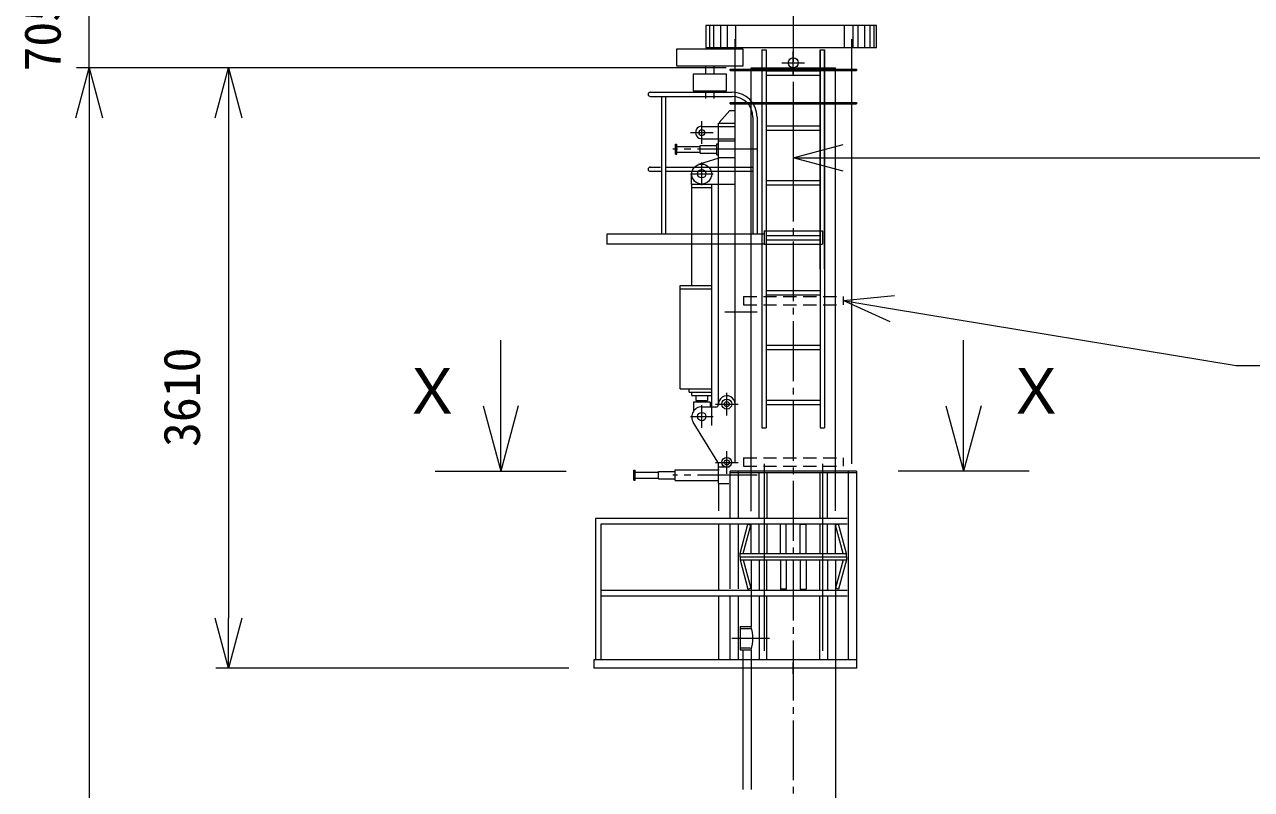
# Model space of a CAD drawing. Units: millimetres, scale not verified. Extents: x -13243 to 13194, y -18215 to 20682.
# Drawn here: x -13078 to -5701, y 384 to 4984 of the extents above; entities that cross this region are included whole.
import ezdxf
from ezdxf.enums import TextEntityAlignment as Align

# ---------------------------------------------------------------- set-up
doc = ezdxf.new("R2010")
doc.units = ezdxf.units.MM
doc.header["$LTSCALE"] = 40
doc.linetypes.add('CHAIN2', pattern=[12, 9, -1, 1, -1])
doc.linetypes.add('DASHED2', pattern=[3, 2, -1])
for name, color, linetype, lineweight in [('0-0_0', 7, 'Continuous', 18), ('0-2_05 寸法', 7, 'Continuous', 18), ('0-3_10 当社外形線', 3, 'Continuous', 18), ('0-4_12 当社中心線', 3, 'CHAIN2', 18), ('0-8_33 関連破線', 6, 'DASHED2', 18)]:
    doc.layers.add(name, color=color, linetype=linetype, lineweight=lineweight)
doc.styles.add('ＭＳ ゴシック', font='')
doc.styles.get('ＭＳ ゴシック').set_extended_font_data('MS Gothic')

msp = doc.modelspace()

# ---------------------------------------------------------------- linework, layer by layer
at = {"layer": '0-0_0'}
for p, q in [((-10214.61, 2297.74), (-10214.61, 3085.24)), ((-7431.98, 2297.74), (-7431.98, 3085.24)), ((-10320.12, 2691.49), (-10214.61, 2297.74)), ((-10109.11, 2691.49), (-10214.61, 2297.74)), ((-7537.49, 2691.49), (-7431.98, 2297.74)), ((-7326.48, 2691.49), (-7431.98, 2297.74)), ((-10608.36, 2297.74), (-9820.86, 2297.74)), ((-7038.23, 2297.74), (-7825.73, 2297.74))]:
    msp.add_line(p, q, dxfattribs=at)
at = {"layer": '0-2_05 寸法'}
for p, q in [((-12689.51, 4723.75), (-12689.51, 5428.75)), ((-8859.23, 4723.75), (-12764.51, 4723.75)), ((-8859.23, 4723.75), (-12764.51, 4723.75)), ((-12689.51, 4723.75), (-12689.51, 4423.75)), ((-12689.51, 4723.75), (-12689.51, 4423.75)), ((-8859.23, 4723.75), (-11927.06, 4723.75)), ((-11852.06, 4723.75), (-11852.06, 4423.75)), ((-12689.51, 4423.75), (-12689.51, 4123.75)), ((-12689.51, 4423.75), (-12689.51, -6736.25)), ((-11852.06, 4423.75), (-11852.06, 1413.75)), ((-8455.73, 4299.32), (-8455.73, 4107.42)), ((-8455.73, 4182.42), (-8155.73, 4182.42)), ((-8155.73, 4182.42), (1243.73, 4182.42)), ((-11852.06, 1113.75), (-11852.06, 1413.75)), ((-9805.73, 1113.75), (-11927.06, 1113.75))]:
    msp.add_line(p, q, dxfattribs=at)
for points in [[(-12769.9, 4423.75), (-12689.51, 4723.75), (-12609.13, 4423.75)], [(-12769.9, 4423.75), (-12689.51, 4723.75), (-12609.13, 4423.75)], [(-11932.44, 4423.75), (-11852.06, 4723.75), (-11771.67, 4423.75)], [(-8155.73, 4102.03), (-8455.73, 4182.42), (-8155.73, 4262.8)], [(-7872.77, 3195.54), (-8155.66, 3323.74), (-7846.57, 3354.16)], [(-8155.66, 3323.74), (-7859.67, 3274.85), (-5793.56, 2933.57), (-3608.56, 2933.57)], [(-11771.67, 1413.75), (-11852.06, 1113.75), (-11932.44, 1413.75)]]:
    msp.add_lwpolyline(points, dxfattribs=at)
at = {"layer": '0-3_10 当社外形線'}
for p, q in [((-8959.84, 4978.74), (-8959.84, 4844.74)), ((-8932.95, 4844.74), (-8932.95, 4978.74)), ((-8893.75, 4978.74), (-8893.75, 4844.74)), ((-8850.72, 4844.74), (-8850.72, 4978.74)), ((-8802.31, 4978.74), (-8802.31, 4844.74)), ((-8147.56, 4844.74), (-8147.56, 4978.74)), ((-8098.38, 4978.74), (-8098.38, 4844.74)), ((-8065.34, 4844.74), (-8065.33, 4978.74)), ((-8027.68, 4978.74), (-8027.68, 4844.74)), ((-7993.1, 4844.74), (-7993.1, 4978.74)), ((-7970.81, 4978.74), (-7970.81, 4844.74)), ((-8805.73, 2345.41), (-8805.73, 4896.75)), ((-8105.73, 4896.75), (-8105.73, 2342.88)), ((-8643.73, 4832.46), (-8617.73, 4832.46)), ((-8643.73, 4832.46), (-8643.73, 2559.46)), ((-8617.73, 4832.46), (-8617.73, 2559.46)), ((-8293.73, 4832.46), (-8293.73, 4803.29)), ((-8293.73, 3512.53), (-8293.73, 4832.46)), ((-8293.73, 4832.46), (-8267.73, 4832.46)), ((-8293.73, 4832.46), (-8293.73, 2559.46)), ((-8267.73, 4832.46), (-8267.73, 4803.29)), ((-8267.73, 3512.53), (-8267.73, 4832.46)), ((-8267.73, 4832.46), (-8267.73, 2559.46)), ((-8982.69, 4734.74), (-8982.69, 4684.74)), ((-8932.69, 4734.74), (-8932.69, 4684.74)), ((-8709.73, 4723.75), (-8201.73, 4723.75)), ((-8709.73, 2059.06), (-8709.73, 4723.75)), ((-8201.73, 2059.06), (-8201.73, 4723.75)), ((-8835.73, 4715.75), (-8075.73, 4715.75)), ((-8835.73, 4706.75), (-8835.73, 4715.75)), ((-8835.73, 4706.75), (-8075.73, 4706.75)), ((-8619.26, 4705.46), (-8296.89, 4705.46)), ((-8619.26, 4679.46), (-8296.89, 4679.46)), ((-8075.73, 4715.75), (-8075.73, 4706.75)), ((-9315.73, 4576.17), (-8823.23, 4576.17)), ((-8982.69, 4584.74), (-8982.69, 4538.86)), ((-8932.69, 4584.74), (-8932.69, 4538.86)), ((-9315.73, 4551.17), (-8823.23, 4551.17)), ((-9248.23, 4551.17), (-9248.23, 3723.67)), ((-9223.23, 4551.17), (-9223.23, 3723.67)), ((-8835.73, 4515.75), (-8075.73, 4515.75)), ((-8835.73, 4506.75), (-8835.73, 4515.75)), ((-8835.73, 4506.75), (-8075.73, 4506.75)), ((-8075.73, 4515.75), (-8075.73, 4506.75)), ((-8901.01, 4394.18), (-8836.14, 4466.25)), ((-8836.14, 4466.25), (-8807.74, 4466.25)), ((-8698.23, 4426.17), (-8698.23, 3723.67)), ((-8673.23, 4426.17), (-8673.23, 3723.67)), ((-9003.81, 4371.25), (-8807.74, 4371.25)), ((-8905.73, 4189.22), (-8905.73, 4391.25)), ((-8905.73, 2695.96), (-8905.73, 4385.31)), ((-8903.32, 4391.25), (-8807.74, 4391.25)), ((-8619.26, 4375.46), (-8296.89, 4375.46)), ((-9003.81, 4296.25), (-8807.74, 4296.25)), ((-8905.73, 4283.75), (-8807.27, 4283.75)), ((-8619.26, 4349.46), (-8296.89, 4349.46)), ((-9164.73, 4263.75), (-9155.73, 4263.75)), ((-9164.73, 4203.75), (-9164.73, 4263.75)), ((-9155.73, 4203.75), (-9155.73, 4263.75)), ((-9155.73, 4251.25), (-9016.55, 4251.25)), ((-9155.73, 4216.25), (-9016.55, 4216.25)), ((-9015.73, 4256.25), (-8916.87, 4256.25)), ((-9015.73, 4211.25), (-9015.73, 4256.25)), ((-9015.73, 4211.25), (-8916.87, 4211.25)), ((-8915.73, 4266.25), (-8905.61, 4266.25)), ((-8915.73, 4201.25), (-8915.73, 4266.25)), ((-9164.73, 4203.75), (-9155.73, 4203.75)), ((-8902.72, 4181.1), (-9024.7, 4141.7)), ((-8915.73, 4201.25), (-8905.61, 4201.25)), ((-8903.58, 4183.75), (-8807.27, 4183.75)), ((-9315.73, 4126.17), (-9253.01, 4126.17)), ((-9315.73, 4101.17), (-9252.73, 4101.17)), ((-9219.16, 4126.17), (-8698.23, 4126.17)), ((-9217.47, 4101.17), (-8698.23, 4101.17)), ((-9066.95, 4024.54), (-9066.95, 4083.7)), ((-9065.73, 4023.75), (-8809.33, 4023.75)), ((-9065.73, 3418.07), (-9065.73, 4023.75)), ((-9064.48, 4003.75), (-8946.15, 4003.75)), ((-8945.73, 2572.45), (-8945.73, 4022.07)), ((-8905.73, 2698.77), (-8905.73, 4026.8)), ((-8619.26, 4045.46), (-8296.89, 4045.46)), ((-8619.26, 4019.46), (-8296.89, 4019.46)), ((-9575.73, 3723.67), (-9575.73, 3663.67)), ((-8630.73, 3723.67), (-9575.73, 3723.67)), ((-8630.73, 3743.67), (-8630.73, 3663.67)), ((-8630.73, 3743.67), (-8280.73, 3743.67)), ((-8619.26, 3715.46), (-8296.89, 3715.46)), ((-8619.26, 3689.46), (-8296.89, 3689.46)), ((-8280.73, 3743.67), (-8280.73, 3663.67)), ((-8630.73, 3663.67), (-9575.73, 3663.67)), ((-8630.73, 3663.67), (-8280.73, 3663.67)), ((-9137.08, 3393.75), (-8946.15, 3393.75)), ((-9135.73, 3413.75), (-8946.15, 3413.75)), ((-9135.73, 2793.75), (-9135.73, 3413.75)), ((-8619.26, 3385.46), (-8296.89, 3385.46)), ((-8619.26, 3359.46), (-8296.89, 3359.46)), ((-8619.26, 3055.46), (-8296.89, 3055.46)), ((-8619.26, 3029.46), (-8296.89, 3029.46)), ((-9135.73, 2793.75), (-8946.15, 2793.75)), ((-9080.73, 2773.75), (-9080.73, 2793.9)), ((-9080.73, 2773.75), (-8946.15, 2773.75)), ((-9065.73, 2753.75), (-9065.73, 2773.45)), ((-9065.73, 2753.75), (-8946.15, 2753.75)), ((-8970.73, 2754.03), (-8970.73, 2723.75)), ((-9030.73, 2724.37), (-9030.73, 2715.17)), ((-8920.73, 2683.77), (-9006.38, 2683.77)), ((-8980.73, 2724.37), (-8980.73, 2715.17)), ((-8955.73, 2713.77), (-8955.73, 2683.47)), ((-8619.26, 2725.46), (-8296.89, 2725.46)), ((-8619.26, 2699.46), (-8296.89, 2699.46)), ((-8908.62, 2351.89), (-9057.36, 2593.17)), ((-8643.73, 2559.46), (-8617.73, 2559.46)), ((-8293.73, 2559.46), (-8267.73, 2559.46)), ((-9414.73, 2303.75), (-9405.73, 2303.75)), ((-9414.73, 2243.75), (-9414.73, 2303.75)), ((-9405.73, 2243.75), (-9405.73, 2303.75)), ((-9405.73, 2291.25), (-9266.55, 2291.25)), ((-9265.73, 2296.25), (-9166.87, 2296.25)), ((-9265.73, 2251.25), (-9265.73, 2296.25)), ((-9165.73, 2241.25), (-9165.73, 2306.25)), ((-9165.73, 2306.25), (-8900.59, 2306.25)), ((-8905.73, 2223.75), (-8905.73, 2349.92)), ((-8905.73, 2323.75), (-8838.29, 2323.75)), ((-8075.73, 2288.74), (-8838.29, 2288.74)), ((-8075.73, 2297.74), (-8835.73, 2297.74)), ((-8835.73, 2016.05), (-8835.73, 2297.52)), ((-8785.73, 2016.05), (-8785.73, 2297.52)), ((-8660.73, 2018.52), (-8660.73, 2287.14)), ((-8630.75, 2342.74), (-8630.75, 1217.74)), ((-8296.94, 2287.14), (-8296.94, 2016.05)), ((-8280.75, 2342.74), (-8280.75, 1217.74)), ((-8125.73, 2297.74), (-8125.73, 1167.73)), ((-8075.73, 2297.74), (-8075.73, 1113.74)), ((-9414.73, 2243.75), (-9405.73, 2243.75)), ((-9405.73, 2256.25), (-9266.55, 2256.25)), ((-9265.73, 2251.25), (-9166.87, 2251.25)), ((-9165.73, 2241.25), (-8903.38, 2241.25)), ((-8905.73, 2224.79), (-8905.73, 2059.06)), ((-8905.73, 2223.75), (-8842.42, 2223.75)), ((-8614.53, 2284.67), (-8614.53, 2013.74)), ((-8250.73, 2016.05), (-8250.73, 2284.67)), ((-8709.73, 2056.75), (-8709.73, 2203.07)), ((-9611.73, 1979.74), (-9611.73, 1163.44)), ((-8132.37, 1979.74), (-9611.73, 1979.74)), ((-8905.73, 1979.09), (-8905.73, 1582.11)), ((-8835.73, 1591.29), (-8835.73, 1975.79)), ((-8785.73, 1591.29), (-8785.73, 1979.09)), ((-8756.03, 1803.03), (-8710.26, 1973.02)), ((-8756.03, 1803.03), (-8710.26, 1973.02)), ((-8709.73, 1803.05), (-8709.73, 1979.74)), ((-8709.73, 1803.05), (-8709.73, 1979.74)), ((-8660.73, 1802.14), (-8660.73, 1979.74)), ((-8614.53, 1979.74), (-8614.53, 1803.24)), ((-8533.23, 1805.22), (-8533.23, 1978.75)), ((-8533.23, 1805.22), (-8533.23, 1978.75)), ((-8378.23, 1805.22), (-8378.23, 1978.75)), ((-8378.23, 1805.22), (-8378.23, 1978.75)), ((-8296.94, 1979.74), (-8296.94, 1803.24)), ((-8250.73, 1802.14), (-8250.73, 1979.74)), ((-8201.73, 1803.28), (-8201.73, 1979.74)), ((-8155.44, 1803.03), (-8201.21, 1973.02)), ((-8155.44, 1803.03), (-8201.21, 1973.02)), ((-8776.27, 1783.74), (-8135.83, 1783.74)), ((-8775.73, 1783.75), (-8135.73, 1783.75)), ((-8775.73, 1783.75), (-8135.73, 1783.75)), ((-8775.73, 1783.75), (-8137.56, 1783.75)), ((-8775.73, 1783.75), (-8135.73, 1783.75)), ((-8775.73, 1783.74), (-8135.73, 1783.74)), ((-8709.23, 1783.74), (-8202.23, 1783.74)), ((-8135.73, 1783.75), (-8135.73, 1764.59)), ((-8775.73, 1764.59), (-8728.43, 1588.88)), ((-8756.03, 1764.48), (-8710.26, 1594.49)), ((-8756.03, 1764.48), (-8710.08, 1593.81)), ((-8709.73, 1764.32), (-8709.73, 1363.9)), ((-8709.73, 1764.32), (-8709.73, 1580.74)), ((-8660.73, 1765.37), (-8660.73, 1580.74)), ((-8660.73, 1765.37), (-8660.73, 1580.74)), ((-8614.53, 1580.74), (-8614.53, 1764.26)), ((-8614.53, 1580.74), (-8614.53, 1764.26)), ((-8533.23, 1762.29), (-8533.23, 1588.75)), ((-8533.23, 1762.28), (-8533.23, 1588.75)), ((-8498.23, 1762.29), (-8498.23, 1588.75)), ((-8413.23, 1762.29), (-8413.23, 1588.75)), ((-8378.23, 1762.29), (-8378.23, 1588.75)), ((-8378.23, 1762.28), (-8378.23, 1588.75)), ((-8296.94, 1580.74), (-8296.94, 1764.26)), ((-8296.94, 1580.74), (-8296.94, 1764.26)), ((-8250.73, 1765.37), (-8250.73, 1580.74)), ((-8250.73, 1765.37), (-8250.73, 1580.74)), ((-8201.73, 1764.23), (-8201.73, -1137.25)), ((-8201.73, 1764.23), (-8201.73, 1626.66)), ((-8201.73, 1764.23), (-8201.73, 1580.74)), ((-8155.44, 1764.48), (-8201.41, 1593.71)), ((-8155.44, 1764.48), (-8201.21, 1594.49)), ((-8135.73, 1764.59), (-8183.07, 1588.77)), ((-8132.37, 1580.74), (-9611.73, 1580.74)), ((-8835.73, 1167.73), (-8835.73, 1549.95)), ((-8728.43, 1588.88), (-8710.08, 1593.81)), ((-8728.42, 1588.85), (-8726.48, 1589.38)), ((-8498.23, 1588.75), (-8533.23, 1588.75)), ((-8413.23, 1588.75), (-8378.23, 1588.75)), ((-8183.07, 1588.77), (-8201.41, 1593.71)), ((-8183.05, 1588.85), (-8185.27, 1589.45)), ((-8132.37, 1546.74), (-9611.73, 1546.74)), ((-8905.73, 1545.72), (-8905.73, 1169.77)), ((-8785.73, 1167.73), (-8785.73, 1545.81)), ((-8709.73, 1546.74), (-8709.73, 1363.9)), ((-8660.73, 1546.74), (-8660.73, 1216.73)), ((-8660.73, 1546.74), (-8660.73, 1163.74)), ((-8614.53, 1216.73), (-8614.53, 1546.74)), ((-8614.53, 1163.74), (-8614.53, 1546.74)), ((-8296.94, 1163.74), (-8296.94, 1546.74)), ((-8296.94, 1163.74), (-8296.94, 1546.74)), ((-8250.73, 1546.74), (-8250.73, 1163.74)), ((-8250.73, 1546.74), (-8250.73, 1163.74)), ((-8201.73, 1546.74), (-8201.73, 1163.74)), ((-8201.73, 1546.74), (-8201.73, 1163.74)), ((-8774.73, 1363.65), (-8710.55, 1363.65)), ((-8774.73, 1363.65), (-8710.55, 1363.65)), ((-8774.73, 1351.65), (-8710.55, 1351.65)), ((-8774.73, 1351.65), (-8710.55, 1351.65)), ((-8774.68, 1295.87), (-8774.68, 1235.87)), ((-8774.73, 1235.85), (-8711.94, 1235.85)), ((-8774.73, 1235.85), (-8711.94, 1235.85)), ((-8759.73, 1224.87), (-8759.73, 384.53)), ((-8759.73, 1224.87), (-8759.73, 1212.6)), ((-8759.73, 1224.87), (-8759.73, 1163.74)), ((-8709.73, 1224.87), (-8709.73, 384.69)), ((-8709.73, 1224.87), (-8709.73, 1212.6)), ((-8709.73, 1224.87), (-8709.73, 1163.74)), ((-9655.73, 1163.74), (-9655.73, 1113.74)), ((-8075.73, 1163.74), (-9655.73, 1163.74)), ((-8075.73, 1113.74), (-9655.73, 1113.74)), ((-8455.73, 1079.98), (-8455.73, 1147.51))]:
    msp.add_line(p, q, dxfattribs=at)
for points in [[(-8980.73, 4844.74), (-7955.73, 4844.74), (-7955.73, 4978.74), (-8980.73, 4978.74)], [(-9157.69, 4734.74), (-8757.69, 4734.74), (-8757.69, 4834.74), (-9157.69, 4834.74)], [(-9057.69, 4584.74), (-8857.69, 4584.74), (-8857.69, 4684.74), (-9057.69, 4684.74)]]:
    msp.add_lwpolyline(points, close=True, dxfattribs=at)
for points in [[(-9040.73, 2754.03), (-9040.73, 2723.75), (-8970.73, 2723.75)], [(-8955.73, 2713.77), (-9055.73, 2713.77), (-9055.73, 2659.95)], [(-8132.37, 2013.74), (-9645.73, 2013.74), (-9645.73, 1163.44)], [(-8775.73, 1802.92), (-8728.42, 1978.65), (-8710.16, 1973.74)], [(-8775.73, 1802.92), (-8728.42, 1978.65), (-8710.16, 1973.74)], [(-8498.23, 1805.22), (-8498.23, 1978.75), (-8533.23, 1978.75)], [(-8498.23, 1805.22), (-8498.23, 1978.75), (-8533.23, 1978.75)], [(-8413.23, 1805.22), (-8413.23, 1978.75), (-8378.23, 1978.75)], [(-8413.23, 1805.22), (-8413.23, 1978.75), (-8378.23, 1978.75)], [(-8135.73, 1783.75), (-8135.73, 1802.92), (-8183.05, 1978.65), (-8201.3, 1973.74)], [(-8135.73, 1783.75), (-8135.73, 1802.92), (-8183.05, 1978.65), (-8201.3, 1973.74)], [(-8775.73, 1783.75), (-8775.73, 1802.75), (-8135.73, 1802.75)], [(-8775.73, 1783.75), (-8775.73, 1802.75), (-8135.73, 1802.75)], [(-8775.73, 1783.75), (-8775.73, 1764.75), (-8135.73, 1764.75)], [(-8775.73, 1783.75), (-8775.73, 1764.75), (-8135.73, 1764.75)], [(-8135.73, 1783.75), (-8135.73, 1764.59), (-8183.05, 1588.85), (-8201.3, 1593.77)], [(-8775.73, 1764.59), (-8728.42, 1588.85), (-8710.16, 1593.77)], [(-8498.23, 1762.28), (-8498.23, 1588.75), (-8533.23, 1588.75)], [(-8413.23, 1762.28), (-8413.23, 1588.75), (-8378.23, 1588.75)], [(-8774.73, 1363.65), (-8774.73, 1223.85), (-8711.94, 1223.85)], [(-8774.73, 1363.65), (-8774.73, 1223.85), (-8711.94, 1223.85)]]:
    msp.add_lwpolyline(points, dxfattribs=at)
for centre, radius in [((-8455.73, 4753.41), 30), ((-9006, 4333.64), 17.5), ((-9006.25, 4084.6), 60), ((-9005.86, 4086.5), 25), ((-8855.61, 2701.24), 30), ((-8855.74, 2701.24), 15), ((-9005.86, 2626.5), 25), ((-8855.78, 2351.15), 30), ((-8855.47, 2350.83), 15)]:
    msp.add_circle(centre, radius, dxfattribs=at)
for centre, radius, start, end in [((-9315.73, 4563.67), 12.5, 90, 270), ((-8823.23, 4426.17), 150, 0, 90), ((-8823.23, 4426.17), 125, 0, 90), ((-9006, 4334.81), 37.5, 90.38093, 273.44444), ((-9315.73, 4113.67), 12.5, 90, 270), ((-8855.33, 2701.5), 50, 359.2647, 187.17597), ((-9006.25, 2624.6), 60, 78.13429, 215.69966), ((-8920.73, 2698.77), 15, 270, 0), ((-8953.13, 1293.84), 254, 343.91213, 15.75348), ((-8953.13, 1293.84), 254, 343.91213, 15.75348)]:
    msp.add_arc(centre, radius, start, end, dxfattribs=at)
at = {"layer": '0-4_12 当社中心線'}
for p, q in [((-8455.73, 7039.87), (-8455.73, -9332.43)), ((-8455.73, 4685.3), (-8455.73, 4821.51)), ((-8455.73, 4685.22), (-8455.73, 4821.43)), ((-8523.84, 4753.41), (-8387.63, 4753.41)), ((-9006, 4265.53), (-9006, 4401.74)), ((-9074.1, 4333.64), (-8937.89, 4333.64)), ((-8672.51, 4233.75), (-9179.42, 4233.75)), ((-9005.86, 4018.4), (-9005.86, 4154.6)), ((-9073.96, 4086.5), (-8937.75, 4086.5)), ((-8672.51, 3253.75), (-8867.45, 3253.75)), ((-8855.74, 2633.14), (-8855.74, 2769.35)), ((-9005.86, 2558.4), (-9005.86, 2694.6)), ((-8923.85, 2701.24), (-8787.64, 2701.24)), ((-9073.96, 2626.5), (-8937.75, 2626.5)), ((-8855.78, 2283.04), (-8855.78, 2419.25)), ((-8923.89, 2351.15), (-8787.68, 2351.15)), ((-8672.51, 2273.75), (-9179.42, 2273.75)), ((-8824.34, 1293.75), (-8599.61, 1293.75)), ((-8824.34, 1293.75), (-8599.61, 1293.75))]:
    msp.add_line(p, q, dxfattribs=at)
at = {"layer": '0-8_33 関連破線'}
for p, q in [((-8755.66, 3348.74), (-8755.66, 3298.74)), ((-8755.66, 3348.74), (-8155.66, 3348.74)), ((-8155.66, 3348.74), (-8155.66, 3298.74)), ((-8755.66, 3298.74), (-8155.66, 3298.74)), ((-8755.66, 2378.74), (-8155.66, 2378.74)), ((-8755.66, 2378.74), (-8755.66, 2328.74)), ((-8155.66, 2378.74), (-8155.66, 2328.74)), ((-8755.66, 2328.74), (-8155.66, 2328.74))]:
    msp.add_line(p, q, dxfattribs=at)

# ---------------------------------------------------------------- texts
at = {"layer": '0-0_0', "style": 'ＭＳ ゴシック'}
for p in [(-10813.65, 2560.84), (-7182.94, 2560.84)]:
    msp.add_text('Ｘ', height=274.9, dxfattribs=at).set_placement(p, align=Align.BOTTOM_LEFT)
at = {"layer": '0-2_05 寸法', "style": 'ＭＳ ゴシック'}
for s, p in [('705', (-12794.51, 4701.25)), ('3610', (-11957.06, 2443.75))]:
    msp.add_text(s, height=219.9, rotation=90, dxfattribs=at).set_placement(p, align=Align.BOTTOM_LEFT)

doc.saveas('drawing.dxf')
